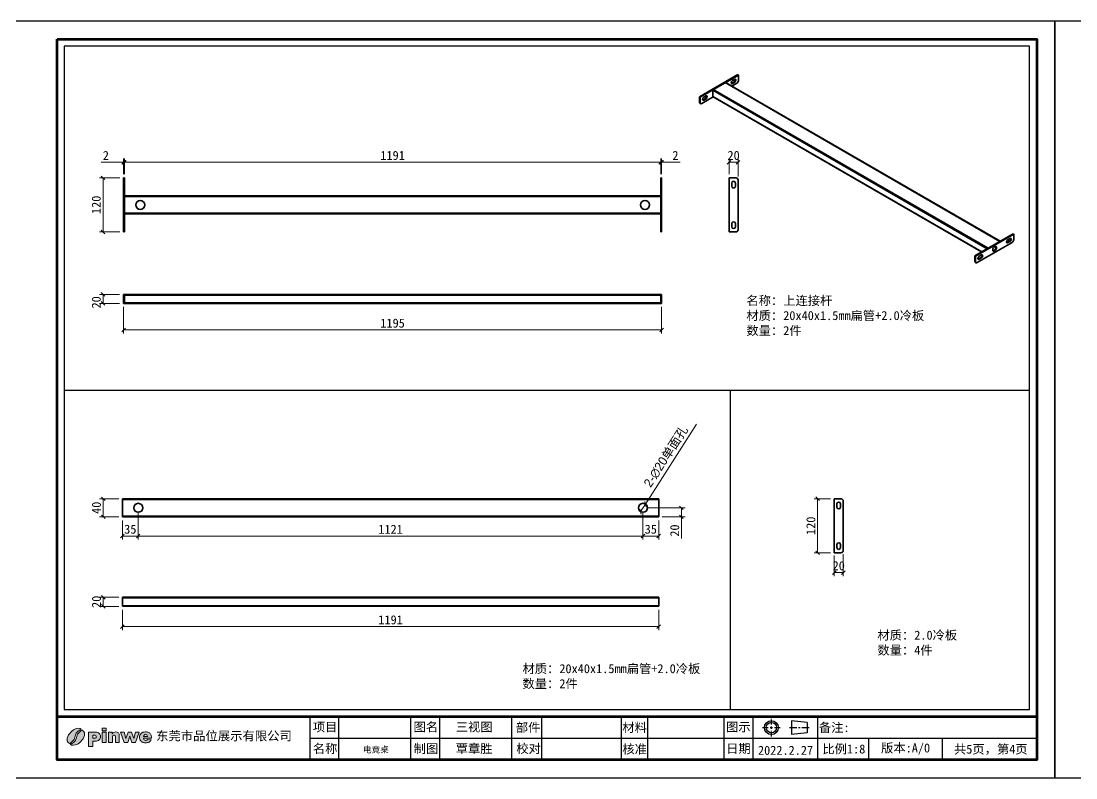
# Model space of a CAD drawing. Header units: inches. Extents: x 21728 to 86065, y -20660 to 1996.
# Drawn here: x 81393 to 83736, y -19610 to -17930 of the extents above; entities that cross this region are included whole.
import ezdxf

# ---------------------------------------------------------------- set-up
doc = ezdxf.new("R2010")
doc.units = ezdxf.units.IN
doc.header["$MEASUREMENT"] = 0
doc.linetypes.add('CENTER2', pattern=[28.575, 19.05, -3.175, 3.175, -3.175])
doc.layers.add('_U+56FE_U+5C42 1', color=7, linetype='Continuous')
for name, color, linetype, lineweight in [('图框', 5, 'Continuous', 60), ('粗实线', 7, 'Continuous', 35), ('轮廓线', 7, 'Continuous', 30)]:
    doc.layers.add(name, color=color, linetype=linetype, lineweight=lineweight)
doc.styles.add('ee', font='simfang.ttf')
doc.styles.get("Standard").update_dxf_attribs({"font": 'arial.ttf'})
doc.styles.add('宋体', font='')
doc.styles.add('样式 1', font='')
doc.styles.get('宋体').set_extended_font_data('SimSun')
doc.styles.get('样式 1').set_extended_font_data('SimSun')
doc.dimstyles.new('1-8', dxfattribs={"dimscale": 8, "dimtxt": 2.5, "dimasz": 1, "dimexe": 1, "dimexo": 1, "dimtad": 1, "dimdec": 1, "dimdsep": 46, "dimtxsty": '宋体', "dimblk": 'OBLIQUE', "dimcen": 2.5, "dimclrd": 3, "dimclre": 3, "dimclrt": 256, "dimadec": 0, "dimazin": 0, "dimtfac": 1, "dimtdec": 1, "dimtmove": 1, "dimatfit": 3, "dimfxl": 0, "dimlwd": 9, "dimlwe": 9, "dimarcsym": 0})

# ---------------------------------------------------------------- blocks, each defined once
blk = doc.blocks.new('_Oblique')
at = {"color": 0, "linetype": 'ByBlock', "lineweight": -2}
blk.add_line((-0.5, -0.5), (0.5, 0.5), dxfattribs=at)
blk = doc.blocks.new('*D336')
at = {"color": 3, "lineweight": 9, "transparency": 16777216}
for p, q in [((81620.8, -18565), (81620.8, -18623.9)), ((82815.8, -18565), (82815.8, -18623.9)), ((81620.8, -18615.9), (82815.8, -18615.9))]:
    blk.add_line(p, q, dxfattribs=at)
at = {"layer": 'Defpoints', "color": 0, "transparency": 16777216}
for p in [(81620.8, -18557), (82815.8, -18557), (82815.8, -18615.9)]:
    blk.add_point(p, dxfattribs=at)
at = {"color": 3, "lineweight": 9, "transparency": 16777216, "xscale": 8, "yscale": 8, "zscale": 8, "rotation": 180}
blk.add_blockref('_Oblique', (81620.8, -18615.9), dxfattribs=at)
at = {"color": 3, "lineweight": 9, "transparency": 16777216, "xscale": 8, "yscale": 8, "zscale": 8}
blk.add_blockref('_Oblique', (82815.8, -18615.9), dxfattribs=at)
at = {"transparency": 16777216, "insert": (82218.3, -18600.9), "char_height": 20, "attachment_point": 5, "style": '宋体'}
blk.add_mtext('1195', dxfattribs=at)
blk = doc.blocks.new('*D306')
at = {"color": 3, "lineweight": 9, "transparency": 16777216}
for p, q in [((81611.9, -18537), (81567.3, -18537)), ((81575.3, -18557), (81575.3, -18537)), ((81611.9, -18557), (81567.3, -18557))]:
    blk.add_line(p, q, dxfattribs=at)
at = {"layer": 'Defpoints', "color": 0, "transparency": 16777216}
for p in [(81575.3, -18537), (81619.9, -18537), (81619.9, -18557)]:
    blk.add_point(p, dxfattribs=at)
at = {"color": 3, "lineweight": 9, "transparency": 16777216, "xscale": 8, "yscale": 8, "zscale": 8}
for p, rotation in [((81575.3, -18537), 90), ((81575.3, -18557), 270)]:
    blk.add_blockref('_Oblique', p, dxfattribs=dict(at, rotation=rotation))
at = {"transparency": 16777216, "insert": (81560.3, -18554.6), "char_height": 20, "attachment_point": 5, "rotation": 90, "style": '宋体'}
blk.add_mtext('20', dxfattribs=at)
blk = doc.blocks.new('*D337')
at = {"color": 3, "lineweight": 9, "transparency": 16777216}
for p, q in [((81612.8, -18278.3), (81567.3, -18278.3)), ((81575.3, -18398.3), (81575.3, -18278.3)), ((81612.8, -18398.3), (81567.3, -18398.3))]:
    blk.add_line(p, q, dxfattribs=at)
at = {"layer": 'Defpoints', "color": 0, "transparency": 16777216}
for p in [(81575.3, -18278.3), (81620.8, -18278.3), (81620.8, -18398.3)]:
    blk.add_point(p, dxfattribs=at)
at = {"color": 3, "lineweight": 9, "transparency": 16777216, "xscale": 8, "yscale": 8, "zscale": 8}
for p, rotation in [((81575.3, -18278.3), 90), ((81575.3, -18398.3), 270)]:
    blk.add_blockref('_Oblique', p, dxfattribs=dict(at, rotation=rotation))
at = {"transparency": 16777216, "insert": (81560.3, -18338.3), "char_height": 20, "attachment_point": 5, "rotation": 90, "style": '宋体'}
blk.add_mtext('120', dxfattribs=at)
blk = doc.blocks.new('*D338')
at = {"color": 3, "lineweight": 9, "transparency": 16777216}
for p, q in [((81571, -18243.6), (81620.8, -18243.6)), ((81620.8, -18243.6), (81612.8, -18243.6)), ((81620.8, -18270.3), (81620.8, -18235.6)), ((81620.8, -18243.6), (81622.8, -18243.6)), ((81620.8, -18243.6), (81622.8, -18243.6)), ((81622.8, -18270.3), (81622.8, -18235.6)), ((81622.8, -18243.6), (81630.8, -18243.6))]:
    blk.add_line(p, q, dxfattribs=at)
at = {"layer": 'Defpoints', "color": 0, "transparency": 16777216}
for p in [(81622.8, -18243.6), (81620.8, -18278.3), (81622.8, -18278.3)]:
    blk.add_point(p, dxfattribs=at)
at = {"color": 3, "lineweight": 9, "transparency": 16777216, "xscale": 8, "yscale": 8, "zscale": 8}
blk.add_blockref('_Oblique', (81620.8, -18243.6), dxfattribs=at)
at = {"color": 3, "lineweight": 9, "transparency": 16777216, "xscale": 8, "yscale": 8, "zscale": 8, "rotation": 180}
blk.add_blockref('_Oblique', (81622.8, -18243.6), dxfattribs=at)
at = {"transparency": 16777216, "insert": (81581.5, -18228.6), "char_height": 20, "attachment_point": 5, "style": '宋体'}
blk.add_mtext('2', dxfattribs=at)
blk = doc.blocks.new('*D339')
at = {"color": 3, "lineweight": 9, "transparency": 16777216}
for p, q in [((81622.8, -18270.3), (81622.8, -18235.6)), ((81622.8, -18243.6), (82813.8, -18243.6)), ((82813.8, -18270.3), (82813.8, -18235.6))]:
    blk.add_line(p, q, dxfattribs=at)
at = {"layer": 'Defpoints', "color": 0, "transparency": 16777216}
for p in [(82813.8, -18243.6), (81622.8, -18278.3), (82813.8, -18278.3)]:
    blk.add_point(p, dxfattribs=at)
at = {"color": 3, "lineweight": 9, "transparency": 16777216, "xscale": 8, "yscale": 8, "zscale": 8, "rotation": 180}
blk.add_blockref('_Oblique', (81622.8, -18243.6), dxfattribs=at)
at = {"color": 3, "lineweight": 9, "transparency": 16777216, "xscale": 8, "yscale": 8, "zscale": 8}
blk.add_blockref('_Oblique', (82813.8, -18243.6), dxfattribs=at)
at = {"transparency": 16777216, "insert": (82218.3, -18228.6), "char_height": 20, "attachment_point": 5, "style": '宋体'}
blk.add_mtext('1191', dxfattribs=at)
blk = doc.blocks.new('*D340')
at = {"color": 3, "lineweight": 9, "transparency": 16777216}
for p, q in [((82813.8, -18243.6), (82805.8, -18243.6)), ((82813.8, -18270.3), (82813.8, -18235.6)), ((82813.8, -18243.6), (82815.8, -18243.6)), ((82813.8, -18243.6), (82815.8, -18243.6)), ((82815.8, -18270.3), (82815.8, -18235.6)), ((82815.8, -18243.6), (82823.8, -18243.6)), ((82857, -18243.6), (82815.8, -18243.6))]:
    blk.add_line(p, q, dxfattribs=at)
at = {"layer": 'Defpoints', "color": 0, "transparency": 16777216}
for p in [(82815.8, -18243.6), (82813.8, -18278.3), (82815.8, -18278.3)]:
    blk.add_point(p, dxfattribs=at)
at = {"color": 3, "lineweight": 9, "transparency": 16777216, "xscale": 8, "yscale": 8, "zscale": 8}
blk.add_blockref('_Oblique', (82813.8, -18243.6), dxfattribs=at)
at = {"color": 3, "lineweight": 9, "transparency": 16777216, "xscale": 8, "yscale": 8, "zscale": 8, "rotation": 180}
blk.add_blockref('_Oblique', (82815.8, -18243.6), dxfattribs=at)
at = {"transparency": 16777216, "insert": (82846.5, -18228.6), "char_height": 20, "attachment_point": 5, "style": '宋体'}
blk.add_mtext('2', dxfattribs=at)
blk = doc.blocks.new('*D341')
at = {"color": 3, "lineweight": 9, "transparency": 16777216}
for p, q in [((82965.7, -18270.3), (82965.7, -18235.6)), ((82965.7, -18243.6), (82985.7, -18243.6)), ((82985.7, -18275.3), (82985.7, -18235.6))]:
    blk.add_line(p, q, dxfattribs=at)
at = {"layer": 'Defpoints', "color": 0, "transparency": 16777216}
for p in [(82985.7, -18243.6), (82965.7, -18278.3), (82985.7, -18283.3)]:
    blk.add_point(p, dxfattribs=at)
at = {"color": 3, "lineweight": 9, "transparency": 16777216, "xscale": 8, "yscale": 8, "zscale": 8, "rotation": 180}
blk.add_blockref('_Oblique', (82965.7, -18243.6), dxfattribs=at)
at = {"color": 3, "lineweight": 9, "transparency": 16777216, "xscale": 8, "yscale": 8, "zscale": 8}
blk.add_blockref('_Oblique', (82985.7, -18243.6), dxfattribs=at)
at = {"transparency": 16777216, "insert": (82975.7, -18228.6), "char_height": 20, "attachment_point": 5, "style": '宋体'}
blk.add_mtext('20', dxfattribs=at)
blk = doc.blocks.new('*D342')
at = {"color": 3, "lineweight": 9, "transparency": 16777216}
for p, q in [((81618.3, -19237.5), (81618.3, -19282.6)), ((82809.3, -19237.5), (82809.3, -19282.6)), ((81618.3, -19274.6), (82809.3, -19274.6))]:
    blk.add_line(p, q, dxfattribs=at)
at = {"layer": 'Defpoints', "color": 0, "transparency": 16777216}
for p in [(81618.3, -19229.5), (82809.3, -19229.5), (82809.3, -19274.6)]:
    blk.add_point(p, dxfattribs=at)
at = {"color": 3, "lineweight": 9, "transparency": 16777216, "xscale": 8, "yscale": 8, "zscale": 8, "rotation": 180}
blk.add_blockref('_Oblique', (81618.3, -19274.6), dxfattribs=at)
at = {"color": 3, "lineweight": 9, "transparency": 16777216, "xscale": 8, "yscale": 8, "zscale": 8}
blk.add_blockref('_Oblique', (82809.3, -19274.6), dxfattribs=at)
at = {"transparency": 16777216, "insert": (82213.8, -19259.6), "char_height": 20, "attachment_point": 5, "style": '宋体'}
blk.add_mtext('1191', dxfattribs=at)
blk = doc.blocks.new('*D343')
at = {"color": 3, "lineweight": 9, "transparency": 16777216}
for p, q in [((81610.3, -19209.5), (81567.6, -19209.5)), ((81575.6, -19229.5), (81575.6, -19209.5)), ((81610.3, -19229.5), (81567.6, -19229.5))]:
    blk.add_line(p, q, dxfattribs=at)
at = {"layer": 'Defpoints', "color": 0, "transparency": 16777216}
for p in [(81575.6, -19209.5), (81618.3, -19209.5), (81618.3, -19229.5)]:
    blk.add_point(p, dxfattribs=at)
at = {"color": 3, "lineweight": 9, "transparency": 16777216, "xscale": 8, "yscale": 8, "zscale": 8}
for p, rotation in [((81575.6, -19209.5), 90), ((81575.6, -19229.5), 270)]:
    blk.add_blockref('_Oblique', p, dxfattribs=dict(at, rotation=rotation))
at = {"transparency": 16777216, "insert": (81560.6, -19219.5), "char_height": 20, "attachment_point": 5, "rotation": 90, "style": '宋体'}
blk.add_mtext('20', dxfattribs=at)
blk = doc.blocks.new('*D344')
at = {"color": 3, "lineweight": 9, "transparency": 16777216}
for p, q in [((81610.3, -18990.8), (81567.6, -18990.8)), ((81575.6, -19030.8), (81575.6, -18990.8)), ((81610.3, -19030.8), (81567.6, -19030.8))]:
    blk.add_line(p, q, dxfattribs=at)
at = {"layer": 'Defpoints', "color": 0, "transparency": 16777216}
for p in [(81575.6, -18990.8), (81618.3, -18990.8), (81618.3, -19030.8)]:
    blk.add_point(p, dxfattribs=at)
at = {"color": 3, "lineweight": 9, "transparency": 16777216, "xscale": 8, "yscale": 8, "zscale": 8}
for p, rotation in [((81575.6, -18990.8), 90), ((81575.6, -19030.8), 270)]:
    blk.add_blockref('_Oblique', p, dxfattribs=dict(at, rotation=rotation))
at = {"transparency": 16777216, "insert": (81560.6, -19010.8), "char_height": 20, "attachment_point": 5, "rotation": 90, "style": '宋体'}
blk.add_mtext('40', dxfattribs=at)
blk = doc.blocks.new('*D345')
at = {"color": 3, "lineweight": 9, "transparency": 16777216}
for p, q in [((81653.3, -19018.8), (81653.3, -19081.4)), ((81618.3, -19038.8), (81618.3, -19081.4)), ((81618.3, -19073.4), (81653.3, -19073.4))]:
    blk.add_line(p, q, dxfattribs=at)
at = {"layer": 'Defpoints', "color": 0, "transparency": 16777216}
for p in [(81653.3, -19010.8), (81618.3, -19030.8), (81653.3, -19073.4)]:
    blk.add_point(p, dxfattribs=at)
at = {"color": 3, "lineweight": 9, "transparency": 16777216, "xscale": 8, "yscale": 8, "zscale": 8, "rotation": 180}
blk.add_blockref('_Oblique', (81618.3, -19073.4), dxfattribs=at)
at = {"color": 3, "lineweight": 9, "transparency": 16777216, "xscale": 8, "yscale": 8, "zscale": 8}
blk.add_blockref('_Oblique', (81653.3, -19073.4), dxfattribs=at)
at = {"transparency": 16777216, "insert": (81635.8, -19058.4), "char_height": 20, "attachment_point": 5, "style": '宋体'}
blk.add_mtext('35', dxfattribs=at)
blk = doc.blocks.new('*D346')
at = {"color": 3, "lineweight": 9, "transparency": 16777216}
for p, q in [((82774.3, -19018.8), (82774.3, -19081.4)), ((81653.3, -19049), (81653.3, -19081.4)), ((81653.3, -19073.4), (82774.3, -19073.4))]:
    blk.add_line(p, q, dxfattribs=at)
at = {"layer": 'Defpoints', "color": 0, "transparency": 16777216}
for p in [(82774.3, -19010.8), (81653.3, -19041), (82774.3, -19073.4)]:
    blk.add_point(p, dxfattribs=at)
at = {"color": 3, "lineweight": 9, "transparency": 16777216, "xscale": 8, "yscale": 8, "zscale": 8, "rotation": 180}
blk.add_blockref('_Oblique', (81653.3, -19073.4), dxfattribs=at)
at = {"color": 3, "lineweight": 9, "transparency": 16777216, "xscale": 8, "yscale": 8, "zscale": 8}
blk.add_blockref('_Oblique', (82774.3, -19073.4), dxfattribs=at)
at = {"transparency": 16777216, "insert": (82213.8, -19058.4), "char_height": 20, "attachment_point": 5, "style": '宋体'}
blk.add_mtext('1121', dxfattribs=at)
blk = doc.blocks.new('*D347')
at = {"color": 3, "lineweight": 9, "transparency": 16777216}
for p, q in [((82774.3, -19018.8), (82774.3, -19081.4)), ((82809.3, -19038.8), (82809.3, -19081.4)), ((82774.3, -19073.4), (82809.3, -19073.4))]:
    blk.add_line(p, q, dxfattribs=at)
at = {"layer": 'Defpoints', "color": 0, "transparency": 16777216}
for p in [(82774.3, -19010.8), (82809.3, -19030.8), (82809.3, -19073.4)]:
    blk.add_point(p, dxfattribs=at)
at = {"color": 3, "lineweight": 9, "transparency": 16777216, "xscale": 8, "yscale": 8, "zscale": 8, "rotation": 180}
blk.add_blockref('_Oblique', (82774.3, -19073.4), dxfattribs=at)
at = {"color": 3, "lineweight": 9, "transparency": 16777216, "xscale": 8, "yscale": 8, "zscale": 8}
blk.add_blockref('_Oblique', (82809.3, -19073.4), dxfattribs=at)
at = {"transparency": 16777216, "insert": (82791.8, -19058.4), "char_height": 20, "attachment_point": 5, "style": '宋体'}
blk.add_mtext('35', dxfattribs=at)
blk = doc.blocks.new('*D307')
at = {"color": 3, "lineweight": 9, "transparency": 16777216}
for p, q in [((82782.3, -19010.8), (82867.9, -19010.8)), ((82859.9, -19030.8), (82859.9, -19010.8)), ((82817.3, -19030.8), (82867.9, -19030.8)), ((82859.9, -19079.1), (82859.9, -19030.8))]:
    blk.add_line(p, q, dxfattribs=at)
at = {"layer": 'Defpoints', "color": 0, "transparency": 16777216}
for p in [(82774.3, -19010.8), (82859.9, -19010.8), (82809.3, -19030.8)]:
    blk.add_point(p, dxfattribs=at)
at = {"color": 3, "lineweight": 9, "transparency": 16777216, "xscale": 8, "yscale": 8, "zscale": 8}
for p, rotation in [((82859.9, -19010.8), 90), ((82859.9, -19030.8), 270)]:
    blk.add_blockref('_Oblique', p, dxfattribs=dict(at, rotation=rotation))
at = {"transparency": 16777216, "insert": (82844.9, -19061.3), "char_height": 20, "attachment_point": 5, "rotation": 90, "style": '宋体'}
blk.add_mtext('20', dxfattribs=at)
blk = doc.blocks.new('*D348')
at = {"color": 3, "lineweight": 9, "transparency": 16777216}
for p in [(82893.6, -18825.3), (82768.9, -19019.2)]:
    blk.add_line(p, (82779.7, -19002.4), dxfattribs=at)
at = {"layer": 'Defpoints', "color": 0, "transparency": 16777216}
for p in [(82768.9, -19019.2), (82779.7, -19002.4)]:
    blk.add_point(p, dxfattribs=at)
at = {"color": 3, "lineweight": 9, "transparency": 16777216, "xscale": 8, "yscale": 8, "zscale": 8}
for p, rotation in [((82779.7, -19002.4), 237.2628531138905), ((82768.9, -19019.2), 57.26285311389049)]:
    blk.add_blockref('_Oblique', p, dxfattribs=dict(at, rotation=rotation))
at = {"transparency": 16777216, "insert": (82825.7, -18897.3), "char_height": 20, "attachment_point": 5, "rotation": 57.2629, "style": '宋体'}
blk.add_mtext('{\\fGulim|b0|i0|c134|p0;2-\\fGulim|b0|i0|c129|p0;∅20}单面孔', dxfattribs=at)
blk = doc.blocks.new('*D349')
at = {"color": 3, "lineweight": 9, "transparency": 16777216}
for p, q in [((83219.2, -19113.7), (83219.2, -19162.5)), ((83199.2, -19117), (83199.2, -19162.5)), ((83199.2, -19154.5), (83219.2, -19154.5))]:
    blk.add_line(p, q, dxfattribs=at)
at = {"layer": 'Defpoints', "color": 0, "transparency": 16777216}
for p in [(83199.2, -19109), (83219.2, -19105.7), (83219.2, -19154.5)]:
    blk.add_point(p, dxfattribs=at)
at = {"color": 3, "lineweight": 9, "transparency": 16777216, "xscale": 8, "yscale": 8, "zscale": 8, "rotation": 180}
blk.add_blockref('_Oblique', (83199.2, -19154.5), dxfattribs=at)
at = {"color": 3, "lineweight": 9, "transparency": 16777216, "xscale": 8, "yscale": 8, "zscale": 8}
blk.add_blockref('_Oblique', (83219.2, -19154.5), dxfattribs=at)
at = {"transparency": 16777216, "insert": (83209.2, -19139.5), "char_height": 20, "attachment_point": 5, "style": '宋体'}
blk.add_mtext('20', dxfattribs=at)
blk = doc.blocks.new('*D350')
at = {"color": 3, "lineweight": 9, "transparency": 16777216}
for p, q in [((83191.2, -18990.7), (83154.4, -18990.7)), ((83162.4, -19110.7), (83162.4, -18990.7)), ((83191.2, -19110.7), (83154.4, -19110.7))]:
    blk.add_line(p, q, dxfattribs=at)
at = {"layer": 'Defpoints', "color": 0, "transparency": 16777216}
for p in [(83162.4, -18990.7), (83199.2, -18990.7), (83199.2, -19110.7)]:
    blk.add_point(p, dxfattribs=at)
at = {"color": 3, "lineweight": 9, "transparency": 16777216, "xscale": 8, "yscale": 8, "zscale": 8}
for p, rotation in [((83162.4, -18990.7), 90), ((83162.4, -19110.7), 270)]:
    blk.add_blockref('_Oblique', p, dxfattribs=dict(at, rotation=rotation))
at = {"transparency": 16777216, "insert": (83147.4, -19050.7), "char_height": 20, "attachment_point": 5, "rotation": 90, "style": '宋体'}
blk.add_mtext('120', dxfattribs=at)

msp = doc.modelspace()

# ---------------------------------------------------------------- hatches: boundary and pattern name
h = msp.add_hatch(color=256)
h.dxf.hatch_style = 1
edge = h.paths.add_edge_path()
edge.add_spline(control_points=[(81682.78, -19522.47), (81682.78, -19522.47), (81665.21, -19522.47), (81665.21, -19522.47), (81665.37, -19523.87), (81665.74, -19524.92), (81666.35, -19525.61), (81667.2, -19526.6), (81668.3, -19527.09), (81669.67, -19527.09), (81670.54, -19527.09), (81671.36, -19526.88), (81672.13, -19526.45), (81672.6, -19526.18), (81673.12, -19525.71), (81673.66, -19525.02), (81673.66, -19525.02), (81682.29, -19525.82), (81682.29, -19525.82), (81680.97, -19528.11), (81679.38, -19529.76), (81677.52, -19530.75), (81675.65, -19531.75), (81672.97, -19532.25), (81669.49, -19532.25), (81666.45, -19532.25), (81664.08, -19531.82), (81662.34, -19530.96), (81660.6, -19530.11), (81659.17, -19528.75), (81658.02, -19526.89), (81656.88, -19525.03), (81656.31, -19522.84), (81656.31, -19520.33), (81656.31, -19516.76), (81657.46, -19513.86), (81659.75, -19511.65), (81662.03, -19509.44), (81665.19, -19508.33), (81669.22, -19508.33), (81672.49, -19508.33), (81675.07, -19508.83), (81676.96, -19509.82), (81678.86, -19510.81), (81680.3, -19512.24), (81681.3, -19514.13), (81682.29, -19516.01), (81682.78, -19518.46), (81682.78, -19521.48), (81682.78, -19521.48), (81682.78, -19522.47), (81682.78, -19522.47)], knot_values=[0, 0, 0, 0, 1, 1, 1, 2, 2, 2, 3, 3, 3, 4, 4, 4, 5, 5, 5, 6, 6, 6, 7, 7, 7, 8, 8, 8, 9, 9, 9, 10, 10, 10, 11, 11, 11, 12, 12, 12, 13, 13, 13, 14, 14, 14, 15, 15, 15, 16, 16, 16, 17, 17, 17, 17], degree=3, periodic=0)
edge = h.paths.add_edge_path(flags=16)
edge.add_spline(control_points=[(81673.88, -19518.28), (81673.71, -19516.58), (81673.25, -19515.36), (81672.51, -19514.63), (81671.77, -19513.9), (81670.8, -19513.53), (81669.59, -19513.53), (81668.19, -19513.53), (81667.08, -19514.09), (81666.24, -19515.19), (81665.71, -19515.88), (81665.38, -19516.91), (81665.23, -19518.28), (81665.23, -19518.28), (81673.88, -19518.28), (81673.88, -19518.28)], knot_values=[0, 0, 0, 0, 1, 1, 1, 2, 2, 2, 3, 3, 3, 4, 4, 4, 5, 5, 5, 5], degree=3, periodic=0)
h.paths.add_polyline_path([(81613.93, -19508.86), (81622.4, -19508.86), (81626.07, -19523.21), (81630.74, -19508.86), (81638.58, -19508.86), (81643.41, -19523.23), (81647.1, -19508.86), (81655.51, -19508.86), (81647.1, -19531.72), (81639.32, -19531.72), (81634.7, -19517.96), (81630.23, -19531.72), (81622.41, -19531.72)])
edge = h.paths.add_edge_path()
edge.add_spline(control_points=[(81587.27, -19508.86), (81587.27, -19508.86), (81595.43, -19508.86), (81595.43, -19508.86), (81595.43, -19508.86), (81595.43, -19512.58), (81595.43, -19512.58), (81596.65, -19511.05), (81597.87, -19509.97), (81599.12, -19509.32), (81600.37, -19508.66), (81601.88, -19508.33), (81603.67, -19508.33), (81606.09, -19508.33), (81607.98, -19509.05), (81609.35, -19510.5), (81610.72, -19511.94), (81611.4, -19514.17), (81611.4, -19517.18), (81611.4, -19517.18), (81611.4, -19531.72), (81611.4, -19531.72), (81611.4, -19531.72), (81602.59, -19531.72), (81602.59, -19531.72), (81602.59, -19531.72), (81602.59, -19519.14), (81602.59, -19519.14), (81602.59, -19517.7), (81602.33, -19516.69), (81601.8, -19516.1), (81601.27, -19515.5), (81600.53, -19515.2), (81599.58, -19515.2), (81598.53, -19515.2), (81597.67, -19515.61), (81597.01, -19516.41), (81596.36, -19517.21), (81596.03, -19518.65), (81596.03, -19520.74), (81596.03, -19520.74), (81596.03, -19531.72), (81596.03, -19531.72), (81596.03, -19531.72), (81587.27, -19531.72), (81587.27, -19531.72), (81587.27, -19531.72), (81587.27, -19508.86), (81587.27, -19508.86)], knot_values=[0, 0, 0, 0, 1, 1, 1, 2, 2, 2, 3, 3, 3, 4, 4, 4, 5, 5, 5, 6, 6, 6, 7, 7, 7, 8, 8, 8, 9, 9, 9, 10, 10, 10, 11, 11, 11, 12, 12, 12, 13, 13, 13, 14, 14, 14, 15, 15, 15, 16, 16, 16, 16], degree=3, periodic=0)
h.paths.add_polyline_path([(81573.06, -19500.18), (81581.83, -19500.18), (81581.83, -19506.13), (81573.06, -19506.13)])
h.paths.add_polyline_path([(81573.06, -19508.86), (81581.83, -19508.86), (81581.83, -19531.72), (81573.06, -19531.72)])
edge = h.paths.add_edge_path()
edge.add_spline(control_points=[(81542.79, -19509.02), (81542.79, -19509.02), (81558.99, -19509.02), (81558.99, -19509.02), (81562.52, -19509.02), (81565.17, -19509.85), (81566.93, -19511.53), (81568.68, -19513.22), (81569.56, -19515.61), (81569.56, -19518.71), (81569.56, -19521.9), (81568.6, -19524.39), (81566.69, -19526.18), (81564.77, -19527.98), (81561.84, -19528.88), (81557.91, -19528.88), (81557.91, -19528.88), (81552.56, -19528.88), (81552.56, -19528.88), (81552.56, -19528.88), (81552.56, -19540.55), (81552.56, -19540.55), (81552.56, -19540.55), (81542.79, -19540.55), (81542.79, -19540.55), (81542.79, -19540.55), (81542.79, -19509.02), (81542.79, -19509.02)], knot_values=[0, 0, 0, 0, 1, 1, 1, 2, 2, 2, 3, 3, 3, 4, 4, 4, 5, 5, 5, 6, 6, 6, 7, 7, 7, 8, 8, 8, 9, 9, 9, 9], degree=3, periodic=0)
edge = h.paths.add_edge_path(flags=16)
edge.add_spline(control_points=[(81552.56, -19522.49), (81552.56, -19522.49), (81554.96, -19522.49), (81554.96, -19522.49), (81556.86, -19522.49), (81558.19, -19522.16), (81558.95, -19521.51), (81559.71, -19520.86), (81560.1, -19520.02), (81560.1, -19519), (81560.1, -19518.01), (81559.77, -19517.17), (81559.1, -19516.48), (81558.44, -19515.79), (81557.19, -19515.45), (81555.35, -19515.45), (81555.35, -19515.45), (81552.56, -19515.45), (81552.56, -19515.45), (81552.56, -19515.45), (81552.56, -19522.49), (81552.56, -19522.49)], knot_values=[0, 0, 0, 0, 1, 1, 1, 2, 2, 2, 3, 3, 3, 4, 4, 4, 5, 5, 5, 6, 6, 6, 7, 7, 7, 7], degree=3, periodic=0)
edge = h.paths.add_edge_path()
edge.add_spline(control_points=[(81502, -19535.81), (81502, -19535.81), (81506.35, -19539.55), (81513.82, -19537.31), (81521.29, -19535.07), (81531.63, -19526.06), (81533.74, -19516.28), (81535.84, -19506.5), (81528.83, -19504.36), (81528.83, -19504.36), (81528.83, -19504.36), (81516.6, -19510.07), (81515.99, -19520.32), (81515.38, -19530.58), (81503.9, -19535.68), (81502, -19535.81)], knot_values=[0, 0, 0, 0, 1, 1, 1, 2, 2, 2, 3, 3, 3, 4, 4, 4, 5, 5, 5, 5], degree=3, periodic=0)
edge = h.paths.add_edge_path()
edge.add_spline(control_points=[(81527.61, -19502.49), (81527.61, -19502.49), (81523.26, -19498.76), (81515.79, -19501), (81508.32, -19503.24), (81497.98, -19512.24), (81495.87, -19522.03), (81493.77, -19531.81), (81500.78, -19533.95), (81500.78, -19533.95), (81500.78, -19533.95), (81513.01, -19528.24), (81513.62, -19517.98), (81514.23, -19507.73), (81525.71, -19502.63), (81527.61, -19502.49)], knot_values=[0, 0, 0, 0, 1, 1, 1, 2, 2, 2, 3, 3, 3, 4, 4, 4, 5, 5, 5, 5], degree=3, periodic=0)

# ---------------------------------------------------------------- linework, layer by layer
at = {"color": 1}
for p, q in [((81489.23, -18749.47), (83633.23, -18749.47)), ((82967.73, -18749.47), (82967.73, -19458.34))]:
    msp.add_line(p, q, dxfattribs=at)
at = {"color": 14, "lineweight": 25}
for p, q in [((83104.02, -19483.4), (83104.02, -19514.12)), ((83139.22, -19487.24), (83104.02, -19483.4)), ((83139.22, -19487.24), (83139.22, -19510.28)), ((83139.22, -19510.28), (83104.02, -19514.12))]:
    msp.add_line(p, q, dxfattribs=at)
for radius in [15.36, 11.52]:
    msp.add_circle((83059.57, -19498.76), radius, dxfattribs=at)
at = {"layer": '_U+56FE_U+5C42 1', "lineweight": 0}
for points in [[(81573.06, -19500.18), (81581.83, -19500.18), (81581.83, -19506.13), (81573.06, -19506.13), (81573.06, -19500.18)], [(81573.06, -19508.86), (81581.83, -19508.86), (81581.83, -19531.72), (81573.06, -19531.72), (81573.06, -19508.86)], [(81613.93, -19508.86), (81622.4, -19508.86), (81626.07, -19523.21), (81630.74, -19508.86), (81638.58, -19508.86), (81643.41, -19523.23), (81647.1, -19508.86), (81655.51, -19508.86), (81647.1, -19531.72), (81639.32, -19531.72), (81634.7, -19517.96), (81630.23, -19531.72), (81622.41, -19531.72), (81613.93, -19508.86)]]:
    msp.add_lwpolyline(points, dxfattribs=at)
for points, knots in [([(81527.61, -19502.49), (81527.61, -19502.49), (81523.26, -19498.76), (81515.79, -19501), (81508.32, -19503.24), (81497.98, -19512.24), (81495.87, -19522.03), (81493.77, -19531.81), (81500.78, -19533.95), (81500.78, -19533.95), (81500.78, -19533.95), (81513.01, -19528.24), (81513.62, -19517.98), (81514.23, -19507.73), (81525.71, -19502.63), (81527.61, -19502.49)], [0, 0, 0, 0, 1, 1, 1, 2, 2, 2, 3, 3, 3, 4, 4, 4, 5, 5, 5, 5]), ([(81502, -19535.81), (81502, -19535.81), (81506.35, -19539.55), (81513.82, -19537.31), (81521.29, -19535.07), (81531.63, -19526.06), (81533.74, -19516.28), (81535.84, -19506.5), (81528.83, -19504.36), (81528.83, -19504.36), (81528.83, -19504.36), (81516.6, -19510.07), (81515.99, -19520.32), (81515.38, -19530.58), (81503.9, -19535.68), (81502, -19535.81)], [0, 0, 0, 0, 1, 1, 1, 2, 2, 2, 3, 3, 3, 4, 4, 4, 5, 5, 5, 5]), ([(81542.79, -19509.02), (81542.79, -19509.02), (81558.99, -19509.02), (81558.99, -19509.02), (81562.52, -19509.02), (81565.17, -19509.85), (81566.93, -19511.53), (81568.68, -19513.22), (81569.56, -19515.61), (81569.56, -19518.71), (81569.56, -19521.9), (81568.6, -19524.39), (81566.69, -19526.18), (81564.77, -19527.98), (81561.84, -19528.88), (81557.91, -19528.88), (81557.91, -19528.88), (81552.56, -19528.88), (81552.56, -19528.88), (81552.56, -19528.88), (81552.56, -19540.55), (81552.56, -19540.55), (81552.56, -19540.55), (81542.79, -19540.55), (81542.79, -19540.55), (81542.79, -19540.55), (81542.79, -19509.02), (81542.79, -19509.02)], [0, 0, 0, 0, 1, 1, 1, 2, 2, 2, 3, 3, 3, 4, 4, 4, 5, 5, 5, 6, 6, 6, 7, 7, 7, 8, 8, 8, 9, 9, 9, 9]), ([(81587.27, -19508.86), (81587.27, -19508.86), (81595.43, -19508.86), (81595.43, -19508.86), (81595.43, -19508.86), (81595.43, -19512.58), (81595.43, -19512.58), (81596.65, -19511.05), (81597.87, -19509.97), (81599.12, -19509.32), (81600.37, -19508.66), (81601.88, -19508.33), (81603.67, -19508.33), (81606.09, -19508.33), (81607.98, -19509.05), (81609.35, -19510.5), (81610.72, -19511.94), (81611.4, -19514.17), (81611.4, -19517.18), (81611.4, -19517.18), (81611.4, -19531.72), (81611.4, -19531.72), (81611.4, -19531.72), (81602.59, -19531.72), (81602.59, -19531.72), (81602.59, -19531.72), (81602.59, -19519.14), (81602.59, -19519.14), (81602.59, -19517.7), (81602.33, -19516.69), (81601.8, -19516.1), (81601.27, -19515.5), (81600.53, -19515.2), (81599.58, -19515.2), (81598.53, -19515.2), (81597.67, -19515.61), (81597.01, -19516.41), (81596.36, -19517.21), (81596.03, -19518.65), (81596.03, -19520.74), (81596.03, -19520.74), (81596.03, -19531.72), (81596.03, -19531.72), (81596.03, -19531.72), (81587.27, -19531.72), (81587.27, -19531.72), (81587.27, -19531.72), (81587.27, -19508.86), (81587.27, -19508.86)], [0, 0, 0, 0, 1, 1, 1, 2, 2, 2, 3, 3, 3, 4, 4, 4, 5, 5, 5, 6, 6, 6, 7, 7, 7, 8, 8, 8, 9, 9, 9, 10, 10, 10, 11, 11, 11, 12, 12, 12, 13, 13, 13, 14, 14, 14, 15, 15, 15, 16, 16, 16, 16]), ([(81682.78, -19522.47), (81682.78, -19522.47), (81665.21, -19522.47), (81665.21, -19522.47), (81665.37, -19523.87), (81665.74, -19524.92), (81666.35, -19525.61), (81667.2, -19526.6), (81668.3, -19527.09), (81669.67, -19527.09), (81670.54, -19527.09), (81671.36, -19526.88), (81672.13, -19526.45), (81672.6, -19526.18), (81673.12, -19525.71), (81673.66, -19525.02), (81673.66, -19525.02), (81682.29, -19525.82), (81682.29, -19525.82), (81680.97, -19528.11), (81679.38, -19529.76), (81677.52, -19530.75), (81675.65, -19531.75), (81672.97, -19532.25), (81669.49, -19532.25), (81666.45, -19532.25), (81664.08, -19531.82), (81662.34, -19530.96), (81660.6, -19530.11), (81659.17, -19528.75), (81658.02, -19526.89), (81656.88, -19525.03), (81656.31, -19522.84), (81656.31, -19520.33), (81656.31, -19516.76), (81657.46, -19513.86), (81659.75, -19511.65), (81662.03, -19509.44), (81665.19, -19508.33), (81669.22, -19508.33), (81672.49, -19508.33), (81675.07, -19508.83), (81676.96, -19509.82), (81678.86, -19510.81), (81680.3, -19512.24), (81681.3, -19514.13), (81682.29, -19516.01), (81682.78, -19518.46), (81682.78, -19521.48), (81682.78, -19521.48), (81682.78, -19522.47), (81682.78, -19522.47)], [0, 0, 0, 0, 1, 1, 1, 2, 2, 2, 3, 3, 3, 4, 4, 4, 5, 5, 5, 6, 6, 6, 7, 7, 7, 8, 8, 8, 9, 9, 9, 10, 10, 10, 11, 11, 11, 12, 12, 12, 13, 13, 13, 14, 14, 14, 15, 15, 15, 16, 16, 16, 17, 17, 17, 17]), ([(81673.88, -19518.28), (81673.71, -19516.58), (81673.25, -19515.36), (81672.51, -19514.63), (81671.77, -19513.9), (81670.8, -19513.53), (81669.59, -19513.53), (81668.19, -19513.53), (81667.08, -19514.09), (81666.24, -19515.19), (81665.71, -19515.88), (81665.38, -19516.91), (81665.23, -19518.28), (81665.23, -19518.28), (81673.88, -19518.28), (81673.88, -19518.28)], [0, 0, 0, 0, 1, 1, 1, 2, 2, 2, 3, 3, 3, 4, 4, 4, 5, 5, 5, 5]), ([(81552.56, -19522.49), (81552.56, -19522.49), (81554.96, -19522.49), (81554.96, -19522.49), (81556.86, -19522.49), (81558.19, -19522.16), (81558.95, -19521.51), (81559.71, -19520.86), (81560.1, -19520.02), (81560.1, -19519), (81560.1, -19518.01), (81559.77, -19517.17), (81559.1, -19516.48), (81558.44, -19515.79), (81557.19, -19515.45), (81555.35, -19515.45), (81555.35, -19515.45), (81552.56, -19515.45), (81552.56, -19515.45), (81552.56, -19515.45), (81552.56, -19522.49), (81552.56, -19522.49)], [0, 0, 0, 0, 1, 1, 1, 2, 2, 2, 3, 3, 3, 4, 4, 4, 5, 5, 5, 6, 6, 6, 7, 7, 7, 7])]:
    msp.add_open_spline(points, degree=3, knots=knots, dxfattribs=at)
at = {"layer": 'Defpoints'}
for points in [[(81313.23, -19610.34), (83689.23, -19610.34), (83689.23, -17930.34), (81313.23, -17930.34)], [(83689.23, -19610.34), (86065.23, -19610.34), (86065.23, -17930.34), (83689.23, -17930.34)]]:
    msp.add_lwpolyline(points, close=True, dxfattribs=at)
at = {"layer": '图框', "color": 32}
msp.add_lwpolyline([(81473.23, -17970.34), (83649.23, -17970.34), (83649.23, -19570.34), (81473.23, -19570.34)], close=True, dxfattribs=at)
msp.add_lwpolyline([(81473.23, -19474.34), (83649.23, -19474.34)], dxfattribs=at)
at = {"layer": '粗实线'}
for p, q in [((82899.97, -18098.22), (82984.82, -18049.23)), ((82901.38, -18099.03), (82986.24, -18050.05)), ((82973.15, -18062.5), (82978.1, -18059.64)), ((82980.93, -18061.28), (82979.52, -18060.46)), ((82984.82, -18049.23), (82986.24, -18050.05)), ((82986.24, -18050.05), (82986.24, -18062.3)), ((82929.67, -18083.85), (82929.67, -18097.89)), ((83538.91, -18435.56), (82929.67, -18083.85)), ((82956.96, -18066.95), (82930.66, -18082.14)), ((83540.89, -18434.42), (82930.66, -18082.14)), ((83567.19, -18419.23), (82956.96, -18066.95)), ((83567.6, -18418.99), (82957.66, -18066.88)), ((82982.7, -18068.42), (82971.52, -18074.88)), ((82976.69, -18065.36), (82971.74, -18068.22)), ((82971.74, -18068.22), (82973.15, -18069.03)), ((82978.1, -18066.18), (82973.15, -18069.03)), ((82978.1, -18066.18), (82976.69, -18065.36)), ((82899.97, -18098.22), (82901.38, -18099.03)), ((82899.97, -18110.47), (82899.97, -18098.22)), ((82901.38, -18111.28), (82901.38, -18099.03)), ((82930.25, -18098.7), (82904.92, -18113.32)), ((82913.05, -18102.1), (82908.1, -18104.96)), ((82908.1, -18104.96), (82909.51, -18105.77)), ((82909.51, -18099.24), (82914.46, -18096.38)), ((82914.46, -18102.91), (82909.51, -18105.77)), ((82914.46, -18102.91), (82913.05, -18102.1)), ((82915.88, -18097.2), (82917.29, -18098.02)), ((83526.75, -18442.58), (82929.67, -18097.89)), ((82929.96, -18098.54), (83526.34, -18442.82)), ((82899.97, -18110.47), (82901.38, -18111.28)), ((82901, -18112.76), (82902.42, -18113.57)), ((81620.77, -18278.34), (81622.77, -18278.34)), ((81620.77, -18283.34), (81620.77, -18278.34)), ((81622.77, -18283.34), (81620.77, -18283.34)), ((81620.77, -18393.34), (81620.77, -18283.34)), ((81622.77, -18278.34), (81622.77, -18283.34)), ((81622.77, -18393.34), (81622.77, -18283.34)), ((82815.77, -18278.34), (82813.77, -18278.34)), ((82813.77, -18278.34), (82813.77, -18283.34)), ((82813.77, -18283.34), (82815.77, -18283.34)), ((82813.77, -18393.34), (82813.77, -18283.34)), ((82815.77, -18283.34), (82815.77, -18278.34)), ((82815.77, -18393.34), (82815.77, -18283.34)), ((82980.69, -18278.34), (82965.69, -18278.34)), ((82965.69, -18278.34), (82965.69, -18398.34)), ((82971.69, -18289.84), (82971.69, -18296.84)), ((82979.69, -18296.84), (82979.69, -18289.84)), ((82985.69, -18393.34), (82985.69, -18283.34)), ((82813.77, -18318.34), (81622.77, -18318.34)), ((82813.77, -18319.74), (81622.77, -18319.74)), ((81622.77, -18319.74), (81622.77, -18356.94)), ((82813.77, -18319.74), (82813.77, -18356.94)), ((82813.77, -18356.94), (81622.77, -18356.94)), ((82813.77, -18358.34), (81622.77, -18358.34)), ((82971.69, -18379.84), (82971.69, -18386.84)), ((82979.69, -18386.84), (82979.69, -18379.84)), ((81620.77, -18393.34), (81622.77, -18393.34)), ((81620.77, -18398.34), (81620.77, -18393.34)), ((81622.77, -18398.34), (81620.77, -18398.34)), ((81622.77, -18393.34), (81622.77, -18398.34)), ((82815.77, -18393.34), (82813.77, -18393.34)), ((82813.77, -18393.34), (82813.77, -18398.34)), ((82813.77, -18398.34), (82815.77, -18398.34)), ((82815.77, -18398.34), (82815.77, -18393.34)), ((82965.69, -18398.34), (82980.69, -18398.34)), ((83511.62, -18451.31), (83596.47, -18402.33)), ((83513.03, -18452.13), (83597.88, -18403.15)), ((83584.8, -18415.6), (83589.75, -18412.74)), ((83591.17, -18413.56), (83592.58, -18414.37)), ((83597.88, -18403.15), (83596.47, -18402.33)), ((83597.88, -18403.15), (83597.88, -18415.4)), ((83594.35, -18421.52), (83516.57, -18466.42)), ((83567.19, -18419.23), (83540.89, -18434.42)), ((83588.34, -18418.46), (83583.39, -18421.31)), ((83584.8, -18422.13), (83583.39, -18421.31)), ((83589.75, -18419.27), (83584.8, -18422.13)), ((83588.34, -18418.46), (83589.75, -18419.27)), ((83511.62, -18463.56), (83511.62, -18451.31)), ((83513.03, -18452.13), (83511.62, -18451.31)), ((83513.03, -18464.38), (83513.03, -18452.13)), ((83524.7, -18455.19), (83519.75, -18458.05)), ((83521.16, -18458.87), (83519.75, -18458.05)), ((83521.16, -18452.34), (83526.11, -18449.48)), ((83526.11, -18456.01), (83521.16, -18458.87)), ((83524.7, -18455.19), (83526.11, -18456.01)), ((83528.94, -18451.11), (83527.53, -18450.3)), ((83513.03, -18464.38), (83511.62, -18463.56)), ((83512.65, -18465.85), (83514.07, -18466.67)), ((81620.77, -18537.01), (81622.77, -18537.01)), ((81620.77, -18552.01), (81620.77, -18537.01)), ((81620.77, -18552.01), (81622.77, -18552.01)), ((81620.77, -18557.01), (81620.77, -18552.01)), ((82813.77, -18537.01), (81622.77, -18537.01)), ((81622.77, -18552.01), (81622.77, -18537.01)), ((82813.77, -18538.41), (81622.77, -18538.41)), ((81622.77, -18552.01), (81622.77, -18557.01)), ((82813.77, -18552.01), (82813.77, -18537.01)), ((82815.77, -18537.01), (82813.77, -18537.01)), ((82815.77, -18552.01), (82813.77, -18552.01)), ((82813.77, -18552.01), (82813.77, -18557.01)), ((82815.77, -18552.01), (82815.77, -18537.01)), ((82815.77, -18557.01), (82815.77, -18552.01)), ((81622.77, -18557.01), (81620.77, -18557.01)), ((82813.77, -18555.61), (81622.77, -18555.61)), ((82813.77, -18557.01), (81622.77, -18557.01)), ((82813.77, -18557.01), (82815.77, -18557.01)), ((81618.29, -18990.81), (81618.29, -19030.81)), ((82809.29, -18990.81), (81618.29, -18990.81)), ((82809.29, -18992.21), (81618.29, -18992.21)), ((82809.29, -18990.81), (82809.29, -19030.81)), ((83214.16, -18990.66), (83199.16, -18990.66)), ((83199.16, -18990.66), (83199.16, -19110.66)), ((83219.16, -19105.66), (83219.16, -18995.66)), ((83205.16, -19002.16), (83205.16, -19009.16)), ((83213.16, -19009.16), (83213.16, -19002.16)), ((82809.29, -19029.41), (81618.29, -19029.41)), ((82809.29, -19030.81), (81618.29, -19030.81)), ((83205.16, -19092.16), (83205.16, -19099.16)), ((83213.16, -19099.16), (83213.16, -19092.16)), ((83199.16, -19110.66), (83214.16, -19110.66)), ((82809.29, -19209.48), (81618.29, -19209.48)), ((81618.29, -19224.48), (81618.29, -19209.48)), ((82809.29, -19224.48), (82809.29, -19209.48)), ((82809.29, -19210.88), (81618.29, -19210.88)), ((81618.29, -19224.48), (81618.29, -19229.48)), ((82809.29, -19228.08), (81618.29, -19228.08)), ((82809.29, -19229.48), (81618.29, -19229.48)), ((82809.29, -19224.48), (82809.29, -19229.48))]:
    msp.add_line(p, q, dxfattribs=at)
at = {"layer": '粗实线', "flags": 128}
for points in [[(83551.21, -18438.25), (83551.35, -18436.96), (83551.74, -18435.59), (83552.36, -18434.24), (83553.18, -18432.98), (83554.15, -18431.9), (83555.19, -18431.07), (83556.25, -18430.53), (83557.26, -18430.33), (83558.16, -18430.47), (83558.89, -18430.94), (83559.4, -18431.72), (83559.67, -18432.76), (83559.67, -18433.99), (83559.4, -18435.33), (83558.89, -18436.7), (83558.16, -18438.02), (83557.26, -18439.19), (83556.25, -18440.16), (83555.19, -18440.85), (83554.15, -18441.22), (83553.18, -18441.25), (83552.36, -18440.94), (83551.74, -18440.31), (83551.35, -18439.4), (83551.21, -18438.25)], [(83557.66, -18430.35), (83557.99, -18430.91), (83558.25, -18431.94), (83558.25, -18433.17), (83557.99, -18434.51), (83557.47, -18435.89), (83556.75, -18437.2), (83555.85, -18438.38), (83554.84, -18439.34), (83553.78, -18440.03), (83552.73, -18440.4), (83551.83, -18440.45)]]:
    msp.add_lwpolyline(points, dxfattribs=at)
at = {"layer": '粗实线'}
for centre in [(81657.77, -18338.34), (82778.77, -18338.34), (81653.29, -19010.81), (82774.29, -19010.81)]:
    msp.add_circle(centre, 10, dxfattribs=at)
for centre, radius, start, end in [((82973.38, -18060.18), 6.15, 302.60548, 357.39452), ((82979.21, -18061), 1.75, 350.78596, 129.20329), ((82974.79, -18061), 6.15, 302.60548, 357.39452), ((82976.97, -18060.37), 2.55, 357.89543, 25.70809), ((82978.56, -18061.95), 7.68, 302.60548, 357.39452), ((82931.82, -18083.95), 2.15, 122.60548, 177.39452), ((82957.37, -18067.52), 0.704, 65.69288, 125.61758), ((82972.05, -18067.68), 1.75, 170.78596, 309.20329), ((82976.47, -18067.68), 6.15, 122.60548, 177.39452), ((82970.39, -18066.06), 2.55, 274.29564, 302.10143), ((82908.41, -18104.42), 1.75, 170.78596, 309.20329), ((82912.83, -18104.42), 6.15, 122.60548, 177.39452), ((82906.75, -18102.8), 2.55, 274.29564, 302.10143), ((82909.74, -18096.92), 6.15, 302.60548, 357.39452), ((82915.57, -18097.74), 1.75, 350.78596, 129.20329), ((82911.15, -18097.74), 6.15, 302.60548, 357.39452), ((82913.33, -18097.11), 2.55, 357.89543, 25.70809), ((82930.33, -18097.98), 0.671, 172.74417, 235.94365), ((82902.42, -18110.74), 2.46, 173.70115, 234.98667), ((82903.54, -18111.63), 2.18, 170.78596, 309.20329), ((82975.69, -18289.84), 4, 90, 180), ((82975.69, -18289.84), 4, 0, 90), ((82980.69, -18283.34), 5, 0, 90), ((82975.69, -18296.84), 4, 180, 270), ((82975.69, -18296.84), 4, 270, 0), ((82975.69, -18379.84), 4, 90, 180), ((82975.69, -18386.84), 4, 180, 270), ((82975.69, -18379.84), 4, 0, 90), ((82975.69, -18386.84), 4, 270, 0), ((82980.69, -18393.34), 5, 270, 0), ((83585.02, -18413.28), 6.15, 302.60548, 357.39452), ((83590.86, -18414.09), 1.75, 350.78596, 129.20329), ((83588.62, -18413.46), 2.55, 357.89543, 25.70809), ((83583.7, -18420.78), 1.75, 170.78596, 309.20329), ((83588.11, -18420.78), 6.15, 122.60548, 177.39452), ((83582.03, -18419.15), 2.55, 274.29564, 302.10143), ((83586.44, -18414.09), 6.15, 302.60548, 357.39452), ((83590.21, -18415.05), 7.68, 302.60548, 357.39452), ((83520.06, -18457.51), 1.75, 170.78596, 309.20329), ((83524.47, -18457.51), 6.15, 122.60548, 177.39452), ((83518.39, -18455.89), 2.55, 274.29564, 302.10143), ((83521.38, -18450.02), 6.15, 302.60548, 357.39452), ((83527.22, -18450.83), 1.75, 350.78596, 129.20329), ((83522.8, -18450.83), 6.15, 302.60548, 357.39452), ((83524.98, -18450.2), 2.55, 357.89543, 25.70809), ((83513.99, -18463.87), 2.4, 172.74417, 235.94365), ((83515.19, -18464.73), 2.18, 170.78596, 309.20329), ((83209.16, -19002.16), 4, 90, 180), ((83209.16, -19002.16), 4, 0, 90), ((83214.16, -18995.66), 5, 0, 90), ((83209.16, -19009.16), 4, 180, 270), ((83209.16, -19009.16), 4, 270, 0), ((83209.16, -19092.16), 4, 90, 180), ((83209.16, -19092.16), 4, 0, 90), ((83209.16, -19099.16), 4, 180, 270), ((83209.16, -19099.16), 4, 270, 0), ((83214.16, -19105.66), 5, 270, 0)]:
    msp.add_arc(centre, radius, start, end, dxfattribs=at)
at = {"layer": '轮廓线'}
for p, q in [((82035.07, -19570.34), (82035.07, -19474.34)), ((82099.07, -19570.34), (82099.07, -19474.34)), ((82259.07, -19570.34), (82259.07, -19474.34)), ((82323.07, -19570.34), (82323.07, -19474.34)), ((82483.07, -19570.34), (82483.07, -19474.34)), ((82549.43, -19570.34), (82549.43, -19474.34)), ((82727.08, -19570.34), (82727.08, -19474.34)), ((82785.56, -19570.34), (82785.56, -19474.34)), ((82955.07, -19570.34), (82955.07, -19474.34)), ((83019.07, -19570.34), (83019.07, -19474.34)), ((83163.07, -19522.34), (83163.07, -19474.34)), ((82035.07, -19522.34), (83649.23, -19522.34)), ((83163.07, -19570.34), (83163.07, -19522.34)), ((83275.87, -19570.34), (83275.87, -19522.34)), ((83439.61, -19570.34), (83439.61, -19522.34))]:
    msp.add_line(p, q, dxfattribs=at)
at = {"layer": '轮廓线', "color": 4, "linetype": 'CENTER2', "ltscale": 0.5}
for p, q in [((83059.57, -19491.53), (83059.57, -19479.4)), ((83059.57, -19501.6), (83059.57, -19495.92)), ((83059.57, -19518.12), (83059.57, -19506))]:
    msp.add_line(p, q, dxfattribs=at)
at = {"layer": '轮廓线', "color": 4, "linetype": 'CENTER2'}
for p, q in [((83040.21, -19498.76), (83052.33, -19498.76)), ((83056.73, -19498.76), (83062.41, -19498.76)), ((83066.8, -19498.76), (83078.93, -19498.76))]:
    msp.add_line(p, q, dxfattribs=at)
at = {"layer": '轮廓线', "color": 4}
for p, q in [((83100.02, -19498.76), (83116.15, -19498.76)), ((83120.15, -19498.76), (83123.26, -19498.76)), ((83127.26, -19498.76), (83143.22, -19498.76))]:
    msp.add_line(p, q, dxfattribs=at)
at = {"layer": '轮廓线', "color": 7}
msp.add_lwpolyline([(81489.23, -19458.34), (83633.23, -19458.34), (83633.23, -17986.34), (81489.23, -17986.34)], close=True, dxfattribs=at)

# ---------------------------------------------------------------- texts
at = {"color": 7, "lineweight": 15, "char_height": 20, "attachment_point": 4, "style": 'ee'}
for s, insert, width in [('\\P名称：{\\fSimSun|b1|i0|c134|p2;\\C256;上连接杆\\P}材质：20x40x1.5mm扁管+2.0冷板\\P数量：2件', (83004.1, -18568.43), 533.1676), ('\\P材质：2.0冷板\\P数量：4件', (83295.06, -19294.57), 418.1733), ('\\P材质：20x40x1.5mm扁管+2.0冷板\\P数量：2件', (82506.81, -19368.96), 533.1676)]:
    msp.add_mtext(s, dxfattribs=dict(at, insert=insert, width=width))
at = {"insert": (81693.13, -19507.02, 2.58), "char_height": 20.0908, "width": 1329.106, "attachment_point": 1}
msp.add_mtext('{\\fSimSun|b0|i0|c134|p2;东莞市品位展示有限公司}', dxfattribs=at)
at = {"layer": '轮廓线', "attachment_point": 5, "style": '样式 1'}
for s, insert, char_height, width in [('{\\fSimSun|b1|i0|c134|p2;项目}', (82068.47, -19498.34), 20, 149.7729), ('{\\fSimSun|b1|i0|c134|p2;图名}', (82292.22, -19498.34), 20, 149.7729), ('{\\fSimSun|b1|i0|c134|p2;三视图}', (82399.41, -19498.34), 20, 149.7729), ('{\\fSimSun|b1|i0|c134|p2;部件}', (82519.37, -19499.54), 20, 149.7729), ('{\\fSimSun|b1|i0|c134|p2;材料}', (82755.96, -19499.47), 20, 149.7729), ('{\\fSimSun|b1|i0|c134|p2;图示}', (82986.29, -19498.34), 20, 149.7729), ('{\\fSimSun|b1|i0|c134|p2;备注:}', (83199.12, -19499.61), 20, 149.7729), ('{\\fSimSun|b1|i0|c134|p2;名称}', (82068.42, -19546.34), 20, 149.7729), ('{\\fSimSun|b1|i0|c134|p2;制图}', (82292.42, -19546.34), 20, 149.7729), ('{\\fSimSun|b1|i0|c134|p2;覃章胜}', (82399.41, -19546.34), 20, 149.7729), ('{\\fSimSun|b1|i0|c134|p2;校对}', (82520.52, -19546.34), 20, 149.7729), ('{\\fSimSun|b1|i0|c134|p2;核准}', (82755.96, -19547.47), 20, 149.7729), ('{\\fSimSun|b1|i0|c134|p2;日期}', (82986.29, -19546.34), 20, 149.7729), ('{\\fSimSun|b1|i0|c134|p2;比例1:8}', (83220.57, -19547.24), 20, 135.4819), ('{\\fSimSun|b1|i0|c134|p2;版本:A/0}', (83357.74, -19546.34), 20, 163.7382), ('{\\fSimSun|b1|i0|c134|p2;共5页，第4页}', (83546.89, -19548), 20, 230.0387), ('{\\fSimSun|b1|i0|c134|p2;电竟桌}', (82181.32, -19548.31), 13.6, 176.9097), ('{\\fSimSun|b1|i0|c134|p2;2022.2.27}', (83091.07, -19549.24), 20, 144)]:
    msp.add_mtext(s, dxfattribs=dict(at, insert=insert, char_height=char_height, width=width))

# ---------------------------------------------------------------- dimensions: what is measured, and where the dimension line sits
at = {"color": 1}
for base, p1, p2, picture, middle in [((81622.77, -18243.6), (81620.77, -18278.34), (81622.77, -18278.34), '*D338', (81581.52, -18247.57)), ((82815.77, -18243.6), (82813.77, -18278.34), (82815.77, -18278.34), '*D340', (82846.48, -18250.42)), ((82985.69, -18243.6), (82965.69, -18278.34), (82985.69, -18283.34), '*D341', (82975.69, -18243.6)), ((81653.29, -19073.41), (81618.29, -19030.81), (81653.29, -19010.81), '*D345', (81635.79, -19073.41)), ((82809.29, -19073.41), (82774.29, -19010.81), (82809.29, -19030.81), '*D347', (82791.79, -19073.41)), ((83219.16, -19154.51), (83199.16, -19109), (83219.16, -19105.66), '*D349', (83209.16, -19154.51))]:
    dim = msp.add_linear_dim(base=base, p1=p1, p2=p2, dimstyle='1-8', dxfattribs=at)
    dim.commit()
    dim.dimension.update_dxf_attribs({"geometry": picture, "text_midpoint": middle, "dimtype": 160})
for base, p1, p2, picture, middle in [((82813.77, -18243.6), (81622.77, -18278.34), (82813.77, -18278.34), '*D339', (82218.27, -18228.6)), ((82815.77, -18615.94), (81620.77, -18557.01), (82815.77, -18557.01), '*D336', (82218.27, -18600.94)), ((82774.29, -19073.41), (81653.29, -19040.96), (82774.29, -19010.81), '*D346', (82213.79, -19058.41)), ((82809.29, -19274.59), (81618.29, -19229.48), (82809.29, -19229.48), '*D342', (82213.79, -19259.59))]:
    dim = msp.add_linear_dim(base=base, p1=p1, p2=p2, dimstyle='1-8', dxfattribs=at)
    dim.commit()
    dim.dimension.update_dxf_attribs({"geometry": picture, "text_midpoint": middle})
for base, p1, p2, picture, middle in [((81575.27, -18278.34), (81620.77, -18398.34), (81620.77, -18278.34), '*D337', (81560.27, -18338.34)), ((81575.61, -18990.81), (81618.29, -19030.81), (81618.29, -18990.81), '*D344', (81560.61, -19010.81)), ((83162.42, -18990.66), (83199.16, -19110.66), (83199.16, -18990.66), '*D350', (83147.42, -19050.66))]:
    dim = msp.add_linear_dim(base=base, p1=p1, p2=p2, angle=90, dimstyle='1-8', dxfattribs=at)
    dim.commit()
    dim.dimension.update_dxf_attribs({"geometry": picture, "text_midpoint": middle})
for base, p1, p2, picture, middle in [((81575.27, -18537.01), (81619.86, -18557.01), (81619.86, -18537.01), '*D306', (81575.27, -18554.56)), ((82859.92, -19010.81), (82809.29, -19030.81), (82774.29, -19010.81), '*D307', (82859.92, -19061.29)), ((81575.61, -19209.48), (81618.29, -19229.48), (81618.29, -19209.48), '*D343', (81575.61, -19219.48))]:
    dim = msp.add_linear_dim(base=base, p1=p1, p2=p2, angle=90, dimstyle='1-8', dxfattribs=at)
    dim.commit()
    dim.dimension.update_dxf_attribs({"geometry": picture, "text_midpoint": middle, "dimtype": 160})
dim = msp.add_diameter_dim_2p(p1=(82768.88, -19019.22), p2=(82779.69, -19002.4), text='{\\fGulim|b0|i0|c134|p0;2-\\fGulim|b0|i0|c129|p0;<>}单面孔', dimstyle='1-8', dxfattribs=at)
dim.commit()
dim.dimension.update_dxf_attribs({"geometry": '*D348', "text_midpoint": (82825.66, -18897.27)})

doc.saveas('drawing.dxf')
